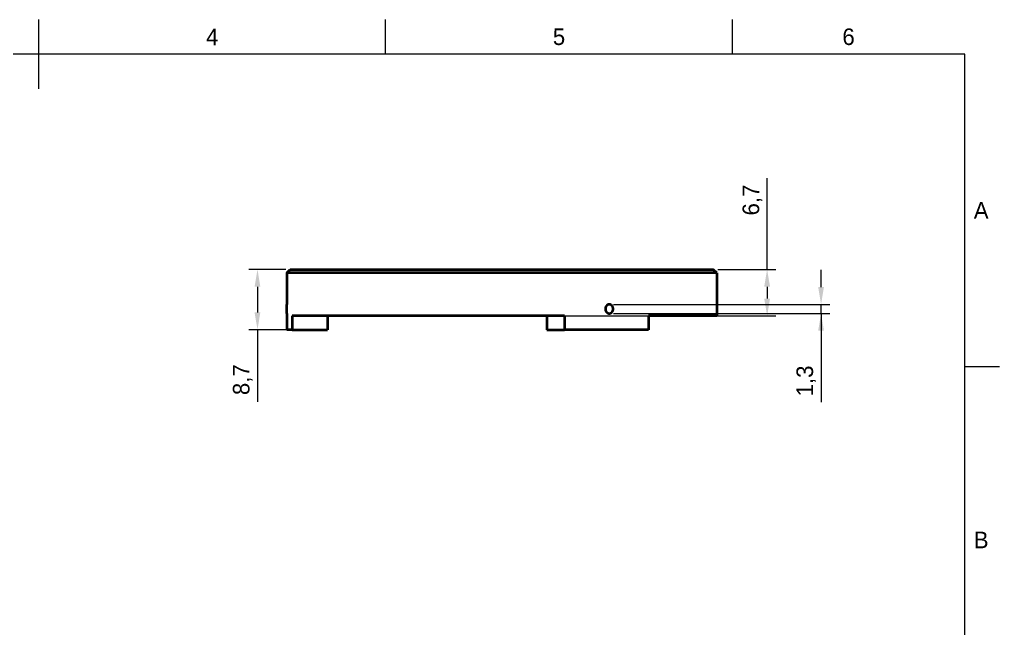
# Model space of a CAD drawing. Header units: millimetres. Extents: x 15 to 292, y 5 to 205.
# Drawn here: x 150.7 to 292, y 117.3 to 205 of the extents above; entities that cross this region are included whole.
import ezdxf

# ---------------------------------------------------------------- set-up
doc = ezdxf.new("R2010")
doc.units = ezdxf.units.MM
for name, color, linetype in [('Annotations', 7, 'Continuous'), ('Border', 7, 'Continuous'), ('Geometries', 7, 'Continuous')]:
    doc.layers.add(name, color=color, linetype=linetype)
doc.styles.add('Shapr0', font='txt', dxfattribs={"height": 2.3925})
doc.styles.add('Shapr2', font='txt', dxfattribs={"height": 2.3925})
doc.dimstyles.new('ISO-25', dxfattribs={"dimtxt": 2.5, "dimasz": 2.5, "dimexe": 1.25, "dimexo": 0.625, "dimtad": 1, "dimtxsty": 'Standard', "dimcen": 2.5, "dimadec": 0, "dimazin": 0, "dimtfac": 1, "dimtmove": 0, "dimatfit": 3, "dimfxl": 1, "dimarcsym": 0})

# ---------------------------------------------------------------- blocks, each defined once
blk = doc.blocks.new('*D2')
at = {"layer": 'Annotations', "color": 0, "linetype": 'Continuous', "lineweight": 15}
for p, q in [((189.12, 169), (183.78, 169)), ((185.03, 166.5), (185.03, 162.8)), ((189.43, 160.3), (183.78, 160.3)), ((185.03, 160.3), (185.03, 149.89))]:
    blk.add_line(p, q, dxfattribs=at)
at = {"layer": 'Annotations', "color": 0}
for points in [[(185.44, 166.5), (184.61, 166.5), (185.03, 169)], [(184.61, 162.8), (185.44, 162.8), (185.03, 160.3)]]:
    blk.add_solid(points, dxfattribs=at)
at = {"layer": 'Defpoints', "color": 0}
for p in [(189.75, 169), (185.03, 160.3), (190.05, 160.3)]:
    blk.add_point(p, dxfattribs=at)
at = {"layer": 'Annotations', "color": 0, "lineweight": 15, "insert": (182.9, 153.1), "char_height": 2.393, "attachment_point": 5, "rotation": 90, "style": 'Shapr2'}
blk.add_mtext('\\A1;8,7', dxfattribs=at)
blk = doc.blocks.new('*D3')
at = {"layer": 'Annotations', "color": 0, "linetype": 'Continuous', "lineweight": 15}
for p, q in [((258.51, 169), (258.51, 182.14)), ((251.38, 169), (259.76, 169)), ((258.51, 166.5), (258.51, 164.8)), ((227.38, 162.3), (259.76, 162.3))]:
    blk.add_line(p, q, dxfattribs=at)
at = {"layer": 'Annotations', "color": 0}
for points in [[(258.93, 166.5), (258.09, 166.5), (258.51, 169)], [(258.09, 164.8), (258.93, 164.8), (258.51, 162.3)]]:
    blk.add_solid(points, dxfattribs=at)
at = {"layer": 'Defpoints', "color": 0}
for p in [(250.75, 169), (226.76, 162.3), (258.51, 162.3)]:
    blk.add_point(p, dxfattribs=at)
at = {"layer": 'Annotations', "color": 0, "lineweight": 15, "insert": (256.39, 178.99), "char_height": 2.393, "attachment_point": 5, "rotation": 90, "style": 'Shapr2'}
blk.add_mtext('\\A1;6,7', dxfattribs=at)
blk = doc.blocks.new('*D12')
at = {"layer": 'Annotations', "color": 0, "linetype": 'Continuous', "lineweight": 15}
for p, q in [((266.29, 166.45), (266.29, 168.95)), ((236.37, 163.95), (267.54, 163.95)), ((266.29, 162.65), (266.29, 163.95)), ((236.37, 162.65), (267.54, 162.65)), ((266.29, 162.65), (266.29, 149.88)), ((266.29, 160.15), (266.29, 157.65))]:
    blk.add_line(p, q, dxfattribs=at)
at = {"layer": 'Annotations', "color": 0}
for points in [[(265.87, 166.45), (266.7, 166.45), (266.29, 163.95)], [(266.7, 160.15), (265.87, 160.15), (266.29, 162.65)]]:
    blk.add_solid(points, dxfattribs=at)
at = {"layer": 'Defpoints', "color": 0}
for p in [(235.75, 163.95), (266.29, 163.95), (235.75, 162.65)]:
    blk.add_point(p, dxfattribs=at)
at = {"layer": 'Annotations', "color": 0, "lineweight": 15, "insert": (264.16, 152.92), "char_height": 2.393, "attachment_point": 5, "rotation": 90, "style": 'Shapr2'}
blk.add_mtext('\\A1;1,3', dxfattribs=at)

msp = doc.modelspace()

# ---------------------------------------------------------------- linework, layer by layer
at = {"layer": 'Border', "linetype": 'Continuous', "lineweight": 15}
for p, q in [((153.5, 195), (153.5, 205)), ((203.5, 200), (203.5, 205)), ((253.5, 200), (253.5, 205)), ((287, 200), (20, 200)), ((287, 10), (287, 200)), ((287, 155), (292, 155))]:
    msp.add_line(p, q, dxfattribs=at)
at = {"layer": 'Geometries', "linetype": 'Continuous', "lineweight": 40}
for p, q in [((189.25, 168.5), (189.75, 169)), ((251.25, 168.5), (189.25, 168.5)), ((189.25, 168.5), (189.25, 163.95)), ((189.75, 169), (250.75, 169)), ((251.25, 168.5), (250.75, 169)), ((251.25, 168.5), (251.25, 162.3)), ((235.748, 163.95), (235.75, 163.95)), ((235.75, 163.95), (235.756, 163.95)), ((189.25, 162.65), (189.25, 160.3)), ((189.25, 162.65), (189.25, 162.65)), ((235.75, 162.65), (235.768, 162.65)), ((236.28, 163.507), (236.284, 163.492)), ((236.297, 163.164), (236.298, 163.17)), ((236.297, 163.161), (236.297, 163.164)), ((190.051, 162.3), (190.051, 160.3)), ((195.104, 162.3), (190.051, 162.3)), ((226.759, 162.3), (195.104, 162.3)), ((195.104, 162.3), (195.104, 160.3)), ((226.759, 162.3), (226.759, 160.3)), ((229.287, 162.3), (226.759, 162.3)), ((229.287, 162.3), (229.287, 160.3)), ((251.25, 162.3), (241.411, 162.3)), ((241.411, 162.3), (241.411, 160.3)), ((190.051, 160.3), (189.25, 160.3)), ((190.051, 160.3), (195.104, 160.3)), ((195.104, 160.3), (195.104, 160.3)), ((226.759, 160.3), (229.287, 160.3)), ((238.882, 160.3), (229.287, 160.3)), ((238.883, 160.3), (238.882, 160.3)), ((241.411, 160.3), (238.883, 160.3))]:
    msp.add_line(p, q, dxfattribs=at)
at = {"layer": 'Geometries', "linetype": 'Continuous', "lineweight": 40, "flags": 128}
for points in [[(235.748, 163.95), (235.747, 163.95), (235.729, 163.95), (235.71, 163.948), (235.691, 163.946), (235.672, 163.944), (235.652, 163.94), (235.634, 163.936), (235.615, 163.931), (235.597, 163.926), (235.579, 163.919), (235.561, 163.912), (235.543, 163.905), (235.526, 163.897), (235.508, 163.887), (235.491, 163.877), (235.474, 163.867), (235.457, 163.856), (235.441, 163.844), (235.425, 163.832), (235.41, 163.819), (235.395, 163.806), (235.38, 163.792), (235.366, 163.777), (235.352, 163.762), (235.339, 163.746), (235.326, 163.73), (235.313, 163.713), (235.301, 163.695), (235.29, 163.678), (235.279, 163.66), (235.269, 163.642), (235.259, 163.624), (235.25, 163.605), (235.241, 163.585), (235.233, 163.565), (235.225, 163.544), (235.218, 163.523), (235.212, 163.502), (235.206, 163.482), (235.201, 163.461), (235.197, 163.44), (235.193, 163.419), (235.19, 163.397), (235.187, 163.375), (235.186, 163.353), (235.184, 163.331), (235.184, 163.309), (235.184, 163.286), (235.184, 163.265), (235.186, 163.243), (235.188, 163.222), (235.19, 163.2), (235.194, 163.179), (235.197, 163.157), (235.202, 163.136), (235.207, 163.114), (235.213, 163.093), (235.22, 163.072), (235.227, 163.052), (235.234, 163.032), (235.242, 163.013), (235.251, 162.993), (235.26, 162.975), (235.27, 162.956), (235.281, 162.937), (235.292, 162.919), (235.304, 162.901), (235.316, 162.884), (235.328, 162.867), (235.341, 162.851), (235.354, 162.836), (235.368, 162.821), (235.382, 162.807), (235.397, 162.793), (235.412, 162.779), (235.428, 162.766), (235.444, 162.754), (235.461, 162.742), (235.477, 162.731), (235.494, 162.721), (235.51, 162.711), (235.528, 162.703), (235.545, 162.694), (235.563, 162.687), (235.581, 162.68), (235.6, 162.673), (235.619, 162.668), (235.638, 162.663), (235.656, 162.659), (235.675, 162.656), (235.693, 162.653), (235.712, 162.651), (235.731, 162.65), (235.732, 162.65)], [(236.28, 163.507), (236.28, 163.509), (236.274, 163.53), (236.267, 163.55), (236.259, 163.571), (236.251, 163.591), (236.242, 163.61), (236.233, 163.629), (236.223, 163.647), (236.213, 163.665), (236.203, 163.683), (236.191, 163.701), (236.179, 163.718), (236.167, 163.735), (236.154, 163.751), (236.14, 163.767), (236.127, 163.781), (236.113, 163.796), (236.098, 163.809), (236.083, 163.823), (236.068, 163.835), (236.052, 163.847), (236.036, 163.859), (236.019, 163.87), (236.003, 163.88), (235.985, 163.89), (235.968, 163.899), (235.951, 163.907), (235.933, 163.914), (235.916, 163.921), (235.898, 163.927), (235.879, 163.933), (235.86, 163.937), (235.841, 163.941), (235.822, 163.945), (235.803, 163.947), (235.785, 163.949), (235.766, 163.95), (235.756, 163.95)], [(189.25, 162.65), (189.25, 162.651), (189.25, 162.653), (189.25, 162.655), (189.25, 162.658), (189.25, 162.662), (189.25, 162.667), (189.25, 162.672), (189.251, 162.678), (189.251, 162.685), (189.251, 162.692), (189.251, 162.7), (189.251, 162.709), (189.251, 162.719), (189.252, 162.729), (189.252, 162.74), (189.252, 162.751), (189.252, 162.764), (189.252, 162.776), (189.253, 162.789), (189.253, 162.803), (189.253, 162.817), (189.253, 162.832), (189.254, 162.847), (189.254, 162.864), (189.254, 162.88), (189.254, 162.898), (189.254, 162.915), (189.255, 162.934), (189.255, 162.953), (189.255, 162.972), (189.255, 162.987), (189.255, 163.003), (189.256, 163.018), (189.256, 163.034)], [(235.732, 162.65), (235.75, 162.65), (235.75, 162.65)], [(235.768, 162.65), (235.769, 162.65), (235.788, 162.652), (235.807, 162.653), (235.827, 162.656), (235.845, 162.659), (235.863, 162.663), (235.882, 162.668), (235.9, 162.673), (235.918, 162.68), (235.936, 162.687), (235.954, 162.694), (235.971, 162.703), (235.989, 162.712), (236.006, 162.722), (236.023, 162.732), (236.039, 162.743), (236.054, 162.754), (236.07, 162.766), (236.085, 162.779), (236.1, 162.792), (236.115, 162.806), (236.129, 162.821), (236.143, 162.837), (236.156, 162.852), (236.169, 162.868), (236.181, 162.885), (236.193, 162.902), (236.204, 162.919), (236.214, 162.937), (236.225, 162.955), (236.235, 162.974), (236.244, 162.994), (236.252, 163.014), (236.261, 163.034), (236.268, 163.055), (236.275, 163.076), (236.282, 163.097), (236.286, 163.114), (236.29, 163.13), (236.294, 163.147), (236.297, 163.161)], [(236.298, 163.17), (236.301, 163.185), (236.304, 163.206), (236.306, 163.228), (236.308, 163.249), (236.309, 163.271), (236.309, 163.293), (236.309, 163.315), (236.308, 163.338), (236.307, 163.36), (236.305, 163.382), (236.302, 163.403), (236.299, 163.425), (236.295, 163.446), (236.291, 163.467), (236.286, 163.487), (236.284, 163.492)]]:
    msp.add_lwpolyline(points, dxfattribs=at)
at = {"layer": 'Geometries', "linetype": 'Continuous', "lineweight": 40}
for centre, radius, start, end in [((158.234, 163.3), 31.023, 358.79949, 1.20026), ((158.28, 163.3), 30.977, 359.5074, 1.2024)]:
    msp.add_arc(centre, radius, start, end, dxfattribs=at)

# ---------------------------------------------------------------- texts
at = {"layer": 'Border', "linetype": 'Continuous', "lineweight": 15, "char_height": 2.393, "width": 2.3925, "style": 'Shapr0'}
for s, insert, attachment_point in [('4', (178.5, 201.304), 8), ('5', (228.5, 201.304), 8), ('6', (270.25, 201.304), 8), ('A', (288.304, 177.5), 4), ('B', (288.304, 130), 4)]:
    msp.add_mtext(s, dxfattribs=dict(at, insert=insert, attachment_point=attachment_point))

# ---------------------------------------------------------------- dimensions: what is measured, and where the dimension line sits
at = {"layer": 'Annotations', "linetype": 'Continuous', "lineweight": 15}
for base, p1, p2, picture, middle in [((258.511, 162.3), (250.75, 169), (226.759, 162.3), '*D3', (258.511, 178.991)), ((185.028, 160.3), (189.75, 169), (190.051, 160.3), '*D2', (185.028, 153.098)), ((266.288, 163.95), (235.75, 162.65), (235.75, 163.95), '*D12', (266.288, 152.92))]:
    dim = msp.add_linear_dim(base=base, p1=p1, p2=p2, angle=90, dimstyle='ISO-25', override={"dimscale": 1, "dimgap": 0.7, "dimdec": 2, "dimlfac": 1, "dimrnd": 0.01, "dimzin": 8, "dimdsep": 44, "dimtxsty": 'Shapr2', "dimse1": 0, "dimse2": 0, "dimadec": 2, "dimtol": 0, "dimlim": 0, "dimtp": 0, "dimtm": 0, "dimtfac": 0.6, "dimtdec": 8, "dimfrac": 2, "dimtolj": 1, "dimlwd": 15, "dimlwe": 15}, dxfattribs=at)
    dim.commit()
    dim.dimension.update_dxf_attribs({"geometry": picture, "text_midpoint": middle, "dimtype": 160})

doc.saveas('drawing.dxf')
